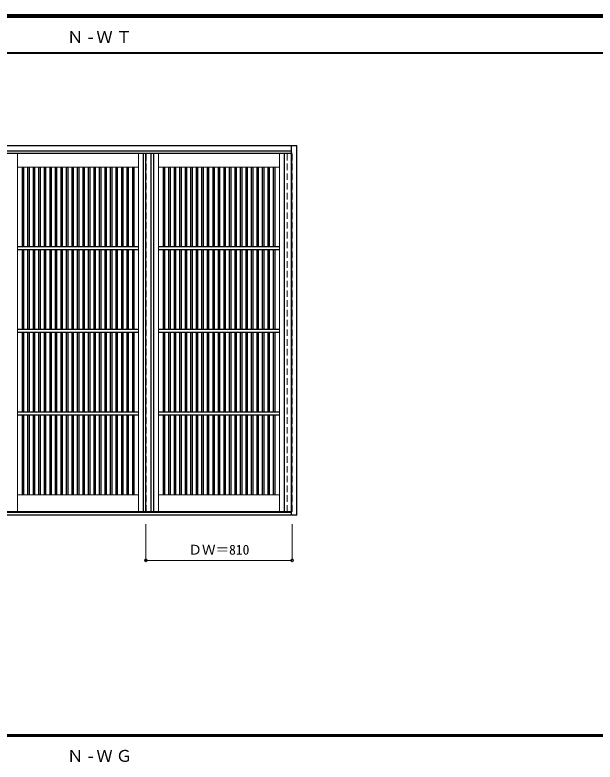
# Model space of a CAD drawing. Units: millimetres, scale not verified. Extents: x -6000 to 5700, y -4307 to 4175.
# Drawn here: x -3449 to -239, y 40 to 4175 of the extents above; entities that cross this region are included whole.
import ezdxf
from ezdxf.enums import TextEntityAlignment as Align

# ---------------------------------------------------------------- set-up
doc = ezdxf.new("R2010")
doc.units = ezdxf.units.MM
doc.header["$LTSCALE"] = 30
doc.header["$PDMODE"] = 32
doc.header["$PDSIZE"] = 15
doc.linetypes.add('DASHED1', pattern=[1.8, 1.2, -0.6])
for name, color, linetype, lineweight in [('0-2_扉', 4, 'DASHED1', 9), ('0-3_仕上げ', 3, 'Continuous', 25), ('0-4_枠', 3, 'Continuous', 25), ('0-B_寸法', 4, 'Continuous', 9), ('F-1_枠', 6, 'Continuous', 40)]:
    doc.layers.add(name, color=color, linetype=linetype, lineweight=lineweight)
doc.layers.add('0-A_文字', color=7, linetype='Continuous')
doc.styles.add('ＭＳ ゴシック', font='')
doc.styles.get('ＭＳ ゴシック').set_extended_font_data('MS Gothic')

msp = doc.modelspace()

# ---------------------------------------------------------------- linework, layer by layer
at = {"layer": '0-2_扉', "color": 3, "linetype": 'Continuous', "lineweight": 25}
for p, q in [((-4282, 3409), (-1918, 3409)), ((-2725, 1426), (-2725, 3409)), ((-4282, 1426), (-1918, 1426))]:
    msp.add_line(p, q, dxfattribs=at)
at = {"layer": '0-2_扉'}
for p, q in [((-2695, 1426), (-2695, 3409)), ((-1915, 3409), (-1918, 3409))]:
    msp.add_line(p, q, dxfattribs=at)
msp.add_lwpolyline([(-1918, 1426), (-1915, 1426), (-1915, 3409)], dxfattribs=at)
at = {"layer": '0-3_仕上げ', "color": 7, "lineweight": 18}
for p, q in [((-3435, 3409), (-3435, 1426)), ((-2765, 1426), (-2765, 3409)), ((-2655, 3409), (-2655, 1426)), ((-1985, 1426), (-1985, 3409)), ((-2765, 3333), (-3435, 3333)), ((-1985, 3333), (-2655, 3333)), ((-2765, 1518), (-3435, 1518)), ((-1985, 1518), (-2655, 1518))]:
    msp.add_line(p, q, dxfattribs=at)
at = {"layer": '0-3_仕上げ'}
for p, q in [((-2737.5, 1426), (-2737.5, 3409)), ((-2697.5, 3409), (-2697.5, 1426)), ((-2682.5, 3409), (-2682.5, 1426)), ((-1957.5, 1426), (-1957.5, 3409)), ((-1917.5, 3409), (-1917.5, 1426)), ((-3409, 3333), (-3409, 2890.5)), ((-3401, 3333), (-3401, 2890.5)), ((-3378.5, 3333), (-3378.5, 2890.5)), ((-3370.5, 3333), (-3370.5, 2890.5)), ((-3348, 3333), (-3348, 2890.5)), ((-3340, 3333), (-3340, 2890.5)), ((-3317.5, 3333), (-3317.5, 2890.5)), ((-3309.5, 3333), (-3309.5, 2890.5)), ((-3287, 3333), (-3287, 2890.5)), ((-3279, 3333), (-3279, 2890.5)), ((-3256.5, 3333), (-3256.5, 2890.5)), ((-3248.5, 3333), (-3248.5, 2890.5)), ((-3226, 3333), (-3226, 2890.5)), ((-3218, 3333), (-3218, 2890.5)), ((-3195.5, 3333), (-3195.5, 2890.5)), ((-3187.5, 3333), (-3187.5, 2890.5)), ((-3165, 3333), (-3165, 2890.5)), ((-3157, 3333), (-3157, 2890.5)), ((-3134.5, 3333), (-3134.5, 2890.5)), ((-3126.5, 3333), (-3126.5, 2890.5)), ((-3104, 3333), (-3104, 2890.5)), ((-3096, 3333), (-3096, 2890.5)), ((-3073.5, 3333), (-3073.5, 2890.5)), ((-3065.5, 3333), (-3065.5, 2890.5)), ((-3043, 3333), (-3043, 2890.5)), ((-3035, 3333), (-3035, 2890.5)), ((-3012.5, 3333), (-3012.5, 2890.5)), ((-3004.5, 3333), (-3004.5, 2890.5)), ((-2982, 3333), (-2982, 2890.5)), ((-2974, 3333), (-2974, 2890.5)), ((-2951.5, 3333), (-2951.5, 2890.5)), ((-2943.5, 3333), (-2943.5, 2890.5)), ((-2921, 3333), (-2921, 2890.5)), ((-2913, 3333), (-2913, 2890.5)), ((-2890.5, 3333), (-2890.5, 2890.5)), ((-2882.5, 3333), (-2882.5, 2890.5)), ((-2860, 3333), (-2860, 2890.5)), ((-2852, 3333), (-2852, 2890.5)), ((-2829.5, 3333), (-2829.5, 2890.5)), ((-2821.5, 3333), (-2821.5, 2890.5)), ((-2799, 3333), (-2799, 2890.5)), ((-2791, 3333), (-2791, 2890.5)), ((-2629, 3333), (-2629, 2890.5)), ((-2621, 3333), (-2621, 2890.5)), ((-2598.5, 3333), (-2598.5, 2890.5)), ((-2590.5, 3333), (-2590.5, 2890.5)), ((-2568, 3333), (-2568, 2890.5)), ((-2560, 3333), (-2560, 2890.5)), ((-2537.5, 3333), (-2537.5, 2890.5)), ((-2529.5, 3333), (-2529.5, 2890.5)), ((-2507, 3333), (-2507, 2890.5)), ((-2499, 3333), (-2499, 2890.5)), ((-2476.5, 3333), (-2476.5, 2890.5)), ((-2468.5, 3333), (-2468.5, 2890.5)), ((-2446, 3333), (-2446, 2890.5)), ((-2438, 3333), (-2438, 2890.5)), ((-2415.5, 3333), (-2415.5, 2890.5)), ((-2407.5, 3333), (-2407.5, 2890.5)), ((-2385, 3333), (-2385, 2890.5)), ((-2377, 3333), (-2377, 2890.5)), ((-2354.5, 3333), (-2354.5, 2890.5)), ((-2346.5, 3333), (-2346.5, 2890.5)), ((-2324, 3333), (-2324, 2890.5)), ((-2316, 3333), (-2316, 2890.5)), ((-2293.5, 3333), (-2293.5, 2890.5)), ((-2285.5, 3333), (-2285.5, 2890.5)), ((-2263, 3333), (-2263, 2890.5)), ((-2255, 3333), (-2255, 2890.5)), ((-2232.5, 3333), (-2232.5, 2890.5)), ((-2224.5, 3333), (-2224.5, 2890.5)), ((-2202, 3333), (-2202, 2890.5)), ((-2194, 3333), (-2194, 2890.5)), ((-2171.5, 3333), (-2171.5, 2890.5)), ((-2163.5, 3333), (-2163.5, 2890.5)), ((-2141, 3333), (-2141, 2890.5)), ((-2133, 3333), (-2133, 2890.5)), ((-2110.5, 3333), (-2110.5, 2890.5)), ((-2102.5, 3333), (-2102.5, 2890.5)), ((-2080, 3333), (-2080, 2890.5)), ((-2072, 3333), (-2072, 2890.5)), ((-2049.5, 3333), (-2049.5, 2890.5)), ((-2041.5, 3333), (-2041.5, 2890.5)), ((-2019, 3333), (-2019, 2890.5)), ((-2011, 3333), (-2011, 2890.5)), ((-2765, 2890.5), (-3435, 2890.5)), ((-2765, 2875.5), (-3435, 2875.5)), ((-3409, 2875.5), (-3409, 2433)), ((-3401, 2875.5), (-3401, 2433)), ((-3378.5, 2875.5), (-3378.5, 2433)), ((-3370.5, 2875.5), (-3370.5, 2433)), ((-3348, 2875.5), (-3348, 2433)), ((-3340, 2875.5), (-3340, 2433)), ((-3317.5, 2875.5), (-3317.5, 2433)), ((-3309.5, 2875.5), (-3309.5, 2433)), ((-3287, 2875.5), (-3287, 2433)), ((-3279, 2875.5), (-3279, 2433)), ((-3256.5, 2875.5), (-3256.5, 2433)), ((-3248.5, 2875.5), (-3248.5, 2433)), ((-3226, 2875.5), (-3226, 2433)), ((-3218, 2875.5), (-3218, 2433)), ((-3195.5, 2875.5), (-3195.5, 2433)), ((-3187.5, 2875.5), (-3187.5, 2433)), ((-3165, 2875.5), (-3165, 2433)), ((-3157, 2875.5), (-3157, 2433)), ((-3134.5, 2875.5), (-3134.5, 2433)), ((-3126.5, 2875.5), (-3126.5, 2433)), ((-3104, 2875.5), (-3104, 2433)), ((-3096, 2875.5), (-3096, 2433)), ((-3073.5, 2875.5), (-3073.5, 2433)), ((-3065.5, 2875.5), (-3065.5, 2433)), ((-3043, 2875.5), (-3043, 2433)), ((-3035, 2875.5), (-3035, 2433)), ((-3012.5, 2875.5), (-3012.5, 2433)), ((-3004.5, 2875.5), (-3004.5, 2433)), ((-2982, 2875.5), (-2982, 2433)), ((-2974, 2875.5), (-2974, 2433)), ((-2951.5, 2875.5), (-2951.5, 2433)), ((-2943.5, 2875.5), (-2943.5, 2433)), ((-2921, 2875.5), (-2921, 2433)), ((-2913, 2875.5), (-2913, 2433)), ((-2890.5, 2875.5), (-2890.5, 2433)), ((-2882.5, 2875.5), (-2882.5, 2433)), ((-2860, 2875.5), (-2860, 2433)), ((-2852, 2875.5), (-2852, 2433)), ((-2829.5, 2875.5), (-2829.5, 2433)), ((-2821.5, 2875.5), (-2821.5, 2433)), ((-2799, 2875.5), (-2799, 2433)), ((-2791, 2875.5), (-2791, 2433)), ((-1985, 2890.5), (-2655, 2890.5)), ((-1985, 2875.5), (-2655, 2875.5)), ((-2629, 2875.5), (-2629, 2433)), ((-2621, 2875.5), (-2621, 2433)), ((-2598.5, 2875.5), (-2598.5, 2433)), ((-2590.5, 2875.5), (-2590.5, 2433)), ((-2568, 2875.5), (-2568, 2433)), ((-2560, 2875.5), (-2560, 2433)), ((-2537.5, 2875.5), (-2537.5, 2433)), ((-2529.5, 2875.5), (-2529.5, 2433)), ((-2507, 2875.5), (-2507, 2433)), ((-2499, 2875.5), (-2499, 2433)), ((-2476.5, 2875.5), (-2476.5, 2433)), ((-2468.5, 2875.5), (-2468.5, 2433)), ((-2446, 2875.5), (-2446, 2433)), ((-2438, 2875.5), (-2438, 2433)), ((-2415.5, 2875.5), (-2415.5, 2433)), ((-2407.5, 2875.5), (-2407.5, 2433)), ((-2385, 2875.5), (-2385, 2433)), ((-2377, 2875.5), (-2377, 2433)), ((-2354.5, 2875.5), (-2354.5, 2433)), ((-2346.5, 2875.5), (-2346.5, 2433)), ((-2324, 2875.5), (-2324, 2433)), ((-2316, 2875.5), (-2316, 2433)), ((-2293.5, 2875.5), (-2293.5, 2433)), ((-2285.5, 2875.5), (-2285.5, 2433)), ((-2263, 2875.5), (-2263, 2433)), ((-2255, 2875.5), (-2255, 2433)), ((-2232.5, 2875.5), (-2232.5, 2433)), ((-2224.5, 2875.5), (-2224.5, 2433)), ((-2202, 2875.5), (-2202, 2433)), ((-2194, 2875.5), (-2194, 2433)), ((-2171.5, 2875.5), (-2171.5, 2433)), ((-2163.5, 2875.5), (-2163.5, 2433)), ((-2141, 2875.5), (-2141, 2433)), ((-2133, 2875.5), (-2133, 2433)), ((-2110.5, 2875.5), (-2110.5, 2433)), ((-2102.5, 2875.5), (-2102.5, 2433)), ((-2080, 2875.5), (-2080, 2433)), ((-2072, 2875.5), (-2072, 2433)), ((-2049.5, 2875.5), (-2049.5, 2433)), ((-2041.5, 2875.5), (-2041.5, 2433)), ((-2019, 2875.5), (-2019, 2433)), ((-2011, 2875.5), (-2011, 2433)), ((-2765, 2433), (-3435, 2433)), ((-2765, 2418), (-3435, 2418)), ((-3409, 2418), (-3409, 1975.5)), ((-3401, 2418), (-3401, 1975.5)), ((-3378.5, 2418), (-3378.5, 1975.5)), ((-3370.5, 2418), (-3370.5, 1975.5)), ((-3348, 2418), (-3348, 1975.5)), ((-3340, 2418), (-3340, 1975.5)), ((-3317.5, 2418), (-3317.5, 1975.5)), ((-3309.5, 2418), (-3309.5, 1975.5)), ((-3287, 2418), (-3287, 1975.5)), ((-3279, 2418), (-3279, 1975.5)), ((-3256.5, 2418), (-3256.5, 1975.5)), ((-3248.5, 2418), (-3248.5, 1975.5)), ((-3226, 2418), (-3226, 1975.5)), ((-3218, 2418), (-3218, 1975.5)), ((-3195.5, 2418), (-3195.5, 1975.5)), ((-3187.5, 2418), (-3187.5, 1975.5)), ((-3165, 2418), (-3165, 1975.5)), ((-3157, 2418), (-3157, 1975.5)), ((-3134.5, 2418), (-3134.5, 1975.5)), ((-3126.5, 2418), (-3126.5, 1975.5)), ((-3104, 2418), (-3104, 1975.5)), ((-3096, 2418), (-3096, 1975.5)), ((-3073.5, 2418), (-3073.5, 1975.5)), ((-3065.5, 2418), (-3065.5, 1975.5)), ((-3043, 2418), (-3043, 1975.5)), ((-3035, 2418), (-3035, 1975.5)), ((-3012.5, 2418), (-3012.5, 1975.5)), ((-3004.5, 2418), (-3004.5, 1975.5)), ((-2982, 2418), (-2982, 1975.5)), ((-2974, 2418), (-2974, 1975.5)), ((-2951.5, 2418), (-2951.5, 1975.5)), ((-2943.5, 2418), (-2943.5, 1975.5)), ((-2921, 2418), (-2921, 1975.5)), ((-2913, 2418), (-2913, 1975.5)), ((-2890.5, 2418), (-2890.5, 1975.5)), ((-2882.5, 2418), (-2882.5, 1975.5)), ((-2860, 2418), (-2860, 1975.5)), ((-2852, 2418), (-2852, 1975.5)), ((-2829.5, 2418), (-2829.5, 1975.5)), ((-2821.5, 2418), (-2821.5, 1975.5)), ((-2799, 2418), (-2799, 1975.5)), ((-2791, 2418), (-2791, 1975.5)), ((-1985, 2433), (-2655, 2433)), ((-1985, 2418), (-2655, 2418)), ((-2629, 2418), (-2629, 1975.5)), ((-2621, 2418), (-2621, 1975.5)), ((-2598.5, 2418), (-2598.5, 1975.5)), ((-2590.5, 2418), (-2590.5, 1975.5)), ((-2568, 2418), (-2568, 1975.5)), ((-2560, 2418), (-2560, 1975.5)), ((-2537.5, 2418), (-2537.5, 1975.5)), ((-2529.5, 2418), (-2529.5, 1975.5)), ((-2507, 2418), (-2507, 1975.5)), ((-2499, 2418), (-2499, 1975.5)), ((-2476.5, 2418), (-2476.5, 1975.5)), ((-2468.5, 2418), (-2468.5, 1975.5)), ((-2446, 2418), (-2446, 1975.5)), ((-2438, 2418), (-2438, 1975.5)), ((-2415.5, 2418), (-2415.5, 1975.5)), ((-2407.5, 2418), (-2407.5, 1975.5)), ((-2385, 2418), (-2385, 1975.5)), ((-2377, 2418), (-2377, 1975.5)), ((-2354.5, 2418), (-2354.5, 1975.5)), ((-2346.5, 2418), (-2346.5, 1975.5)), ((-2324, 2418), (-2324, 1975.5)), ((-2316, 2418), (-2316, 1975.5)), ((-2293.5, 2418), (-2293.5, 1975.5)), ((-2285.5, 2418), (-2285.5, 1975.5)), ((-2263, 2418), (-2263, 1975.5)), ((-2255, 2418), (-2255, 1975.5)), ((-2232.5, 2418), (-2232.5, 1975.5)), ((-2224.5, 2418), (-2224.5, 1975.5)), ((-2202, 2418), (-2202, 1975.5)), ((-2194, 2418), (-2194, 1975.5)), ((-2171.5, 2418), (-2171.5, 1975.5)), ((-2163.5, 2418), (-2163.5, 1975.5)), ((-2141, 2418), (-2141, 1975.5)), ((-2133, 2418), (-2133, 1975.5)), ((-2110.5, 2418), (-2110.5, 1975.5)), ((-2102.5, 2418), (-2102.5, 1975.5)), ((-2080, 2418), (-2080, 1975.5)), ((-2072, 2418), (-2072, 1975.5)), ((-2049.5, 2418), (-2049.5, 1975.5)), ((-2041.5, 2418), (-2041.5, 1975.5)), ((-2019, 2418), (-2019, 1975.5)), ((-2011, 2418), (-2011, 1975.5)), ((-2765, 1975.5), (-3435, 1975.5)), ((-2765, 1960.5), (-3435, 1960.5)), ((-3409, 1960.5), (-3409, 1518)), ((-3401, 1960.5), (-3401, 1518)), ((-3378.5, 1960.5), (-3378.5, 1518)), ((-3370.5, 1960.5), (-3370.5, 1518)), ((-3348, 1960.5), (-3348, 1518)), ((-3340, 1960.5), (-3340, 1518)), ((-3317.5, 1960.5), (-3317.5, 1518)), ((-3309.5, 1960.5), (-3309.5, 1518)), ((-3287, 1960.5), (-3287, 1518)), ((-3279, 1960.5), (-3279, 1518)), ((-3256.5, 1960.5), (-3256.5, 1518)), ((-3248.5, 1960.5), (-3248.5, 1518)), ((-3226, 1960.5), (-3226, 1518)), ((-3218, 1960.5), (-3218, 1518)), ((-3195.5, 1960.5), (-3195.5, 1518)), ((-3187.5, 1960.5), (-3187.5, 1518)), ((-3165, 1960.5), (-3165, 1518)), ((-3157, 1960.5), (-3157, 1518)), ((-3134.5, 1960.5), (-3134.5, 1518)), ((-3126.5, 1960.5), (-3126.5, 1518)), ((-3104, 1960.5), (-3104, 1518)), ((-3096, 1960.5), (-3096, 1518)), ((-3073.5, 1960.5), (-3073.5, 1518)), ((-3065.5, 1960.5), (-3065.5, 1518)), ((-3043, 1960.5), (-3043, 1518)), ((-3035, 1960.5), (-3035, 1518)), ((-3012.5, 1960.5), (-3012.5, 1518)), ((-3004.5, 1960.5), (-3004.5, 1518)), ((-2982, 1960.5), (-2982, 1518)), ((-2974, 1960.5), (-2974, 1518)), ((-2951.5, 1960.5), (-2951.5, 1518)), ((-2943.5, 1960.5), (-2943.5, 1518)), ((-2921, 1960.5), (-2921, 1518)), ((-2913, 1960.5), (-2913, 1518)), ((-2890.5, 1960.5), (-2890.5, 1518)), ((-2882.5, 1960.5), (-2882.5, 1518)), ((-2860, 1960.5), (-2860, 1518)), ((-2852, 1960.5), (-2852, 1518)), ((-2829.5, 1960.5), (-2829.5, 1518)), ((-2821.5, 1960.5), (-2821.5, 1518)), ((-2799, 1960.5), (-2799, 1518)), ((-2791, 1960.5), (-2791, 1518)), ((-1985, 1975.5), (-2655, 1975.5)), ((-1985, 1960.5), (-2655, 1960.5)), ((-2629, 1960.5), (-2629, 1518)), ((-2621, 1960.5), (-2621, 1518)), ((-2598.5, 1960.5), (-2598.5, 1518)), ((-2590.5, 1960.5), (-2590.5, 1518)), ((-2568, 1960.5), (-2568, 1518)), ((-2560, 1960.5), (-2560, 1518)), ((-2537.5, 1960.5), (-2537.5, 1518)), ((-2529.5, 1960.5), (-2529.5, 1518)), ((-2507, 1960.5), (-2507, 1518)), ((-2499, 1960.5), (-2499, 1518)), ((-2476.5, 1960.5), (-2476.5, 1518)), ((-2468.5, 1960.5), (-2468.5, 1518)), ((-2446, 1960.5), (-2446, 1518)), ((-2438, 1960.5), (-2438, 1518)), ((-2415.5, 1960.5), (-2415.5, 1518)), ((-2407.5, 1960.5), (-2407.5, 1518)), ((-2385, 1960.5), (-2385, 1518)), ((-2377, 1960.5), (-2377, 1518)), ((-2354.5, 1960.5), (-2354.5, 1518)), ((-2346.5, 1960.5), (-2346.5, 1518)), ((-2324, 1960.5), (-2324, 1518)), ((-2316, 1960.5), (-2316, 1518)), ((-2293.5, 1960.5), (-2293.5, 1518)), ((-2285.5, 1960.5), (-2285.5, 1518)), ((-2263, 1960.5), (-2263, 1518)), ((-2255, 1960.5), (-2255, 1518)), ((-2232.5, 1960.5), (-2232.5, 1518)), ((-2224.5, 1960.5), (-2224.5, 1518)), ((-2202, 1960.5), (-2202, 1518)), ((-2194, 1960.5), (-2194, 1518)), ((-2171.5, 1960.5), (-2171.5, 1518)), ((-2163.5, 1960.5), (-2163.5, 1518)), ((-2141, 1960.5), (-2141, 1518)), ((-2133, 1960.5), (-2133, 1518)), ((-2110.5, 1960.5), (-2110.5, 1518)), ((-2102.5, 1960.5), (-2102.5, 1518)), ((-2080, 1960.5), (-2080, 1518)), ((-2072, 1960.5), (-2072, 1518)), ((-2049.5, 1960.5), (-2049.5, 1518)), ((-2041.5, 1960.5), (-2041.5, 1518)), ((-2019, 1960.5), (-2019, 1518)), ((-2011, 1960.5), (-2011, 1518))]:
    msp.add_line(p, q, dxfattribs=at)
at = {"layer": '0-3_仕上げ', "color": 4, "linetype": 'DASHED1', "lineweight": 9}
for p, q in [((-2722.5, 1426), (-2722.5, 3409)), ((-1942.5, 1426), (-1942.5, 3409))]:
    msp.add_line(p, q, dxfattribs=at)
at = {"layer": '0-4_枠'}
for p, q in [((-4312, 3453), (-1888, 3453)), ((-1918, 1406), (-1918, 3453)), ((-1888, 1406), (-1888, 3453)), ((-4282, 3423), (-1918, 3423)), ((-1918, 1421), (-4282, 1421)), ((-1888, 1406), (-4312, 1406))]:
    msp.add_line(p, q, dxfattribs=at)
at = {"layer": '0-B_寸法'}
for p, q in [((-2725, 1156), (-2725, 1356)), ((-1915, 1156), (-1915, 1356)), ((-1915, 1156), (-2725, 1156))]:
    msp.add_line(p, q, dxfattribs=at)
at = {"layer": '0-B_寸法', "color": 7}
for p in [(-2725, 1156), (-1915, 1156)]:
    msp.add_point(p, dxfattribs=at)
at = {"layer": 'F-1_枠'}
for p, q in [((-6000, 4175), (5700, 4175)), ((-6000, 4170), (5700, 4170)), ((-6000, 4165), (5700, 4165)), ((-6000, 3965), (5700, 3965)), ((-6000, 190.5), (5700, 190.5)), ((-6000, 187.5), (5700, 187.5)), ((-6000, 184.5), (5700, 184.5))]:
    msp.add_line(p, q, dxfattribs=at)

# ---------------------------------------------------------------- texts
at = {"layer": '0-A_文字', "char_height": 65.98, "attachment_point": 7, "style": 'ＭＳ ゴシック'}
for s, insert in [('\\T1.2;Ｎ-ＷＴ', (-3160, 4020)), ('\\T1.2;Ｎ-ＷＧ', (-3160, 39.5))]:
    msp.add_mtext(s, dxfattribs=dict(at, insert=insert))
at = {"layer": '0-B_寸法', "color": 7, "style": 'ＭＳ ゴシック'}
msp.add_text('ＤＷ＝810', height=54.99, dxfattribs=at).set_placement((-2488.75, 1171), align=Align.BOTTOM_LEFT)

doc.saveas('drawing.dxf')
